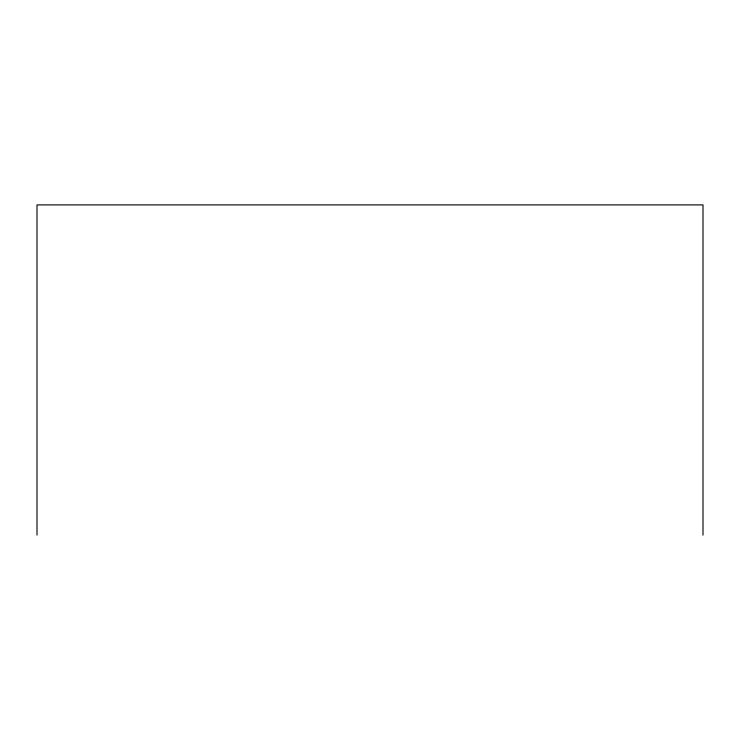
<?xml version="1.0" encoding="UTF-8"?>
<svg xmlns="http://www.w3.org/2000/svg" width="740" height="740" viewBox="0 0 740 740"><rect width="100%" height="100%" fill="white"/><g stroke="black" fill="none" stroke-linecap="round" stroke-linejoin="round"><path stroke-width="1.11" d="M703 535.103L703 204.897L37 204.897L37 535.103"/></g></svg>
